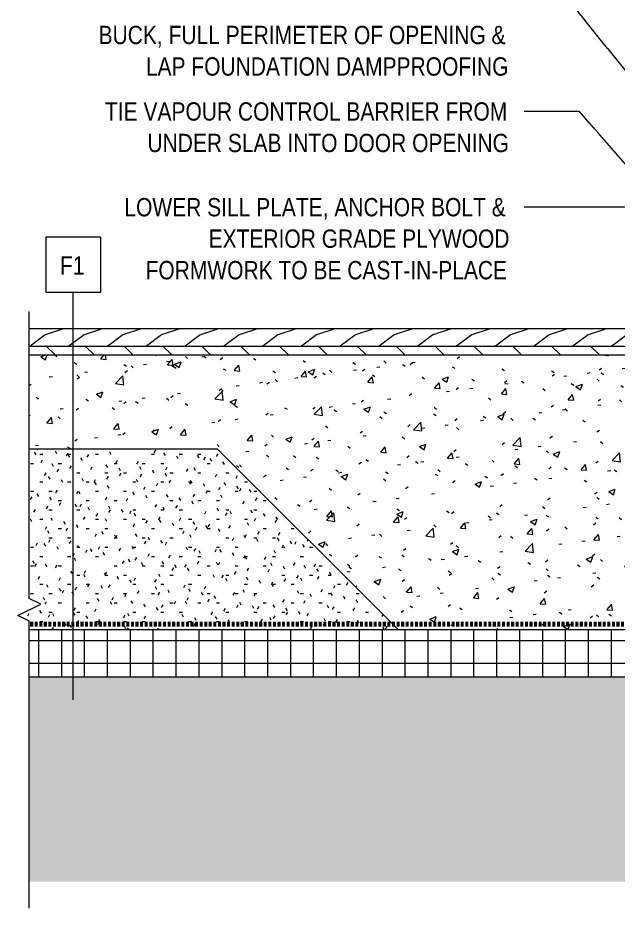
# Model space of a CAD drawing. Header units: millimetres. Extents: x 1380 to 25258, y -161 to 9352.
# Drawn here: x 23250 to 23906, y -161 to 812 of the extents above; entities that cross this region are included whole.
import ezdxf

# ---------------------------------------------------------------- set-up
doc = ezdxf.new("R2010")
doc.units = ezdxf.units.MM
doc.linetypes.add('CMHC_Membrane006', pattern=[5, 3, -2])
for name, color, linetype, lineweight in [('A-ANNO-NOTE', 7, 'Continuous', 9), ('A-DETL-GENF', 7, 'Continuous', 18), ('G-ANNO-TEXT', 7, 'Continuous', 9)]:
    doc.layers.add(name, color=color, linetype=linetype, lineweight=lineweight)
doc.layers.add('A-DETL', color=9, linetype='Continuous', lineweight=18, true_color=0x808080)
doc.styles.add('Arial Narrow_2', font='ARIALN.TTF', dxfattribs={"height": 20})

# ---------------------------------------------------------------- blocks, each defined once
blk = doc.blocks.new('CMHC-07_Insulation_ Rigid-Section - 51mm-9195265-SECTION - WINDOW AT GRADE')
at = {"layer": 'A-DETL-GENF', "true_color": 0x808080}
h = blk.add_hatch(dxfattribs=at)
h.set_pattern_fill('FP_66', color=8, style=0, pattern_type=2)
h.set_pattern_definition([(0, (-1776.836, -143.2), (0, 25), []), (90, (-1776.836, -143.2), (-25, 2e-15), [])])
h.paths.add_polyline_path([(0, -51), (1425.82, -51), (1425.82, 0), (0, 0)])
at = {"layer": 'A-DETL-GENF'}
for p, q in [((903.07, 0), (0, 0)), ((0, -51), (1425.82, -51))]:
    blk.add_line(p, q, dxfattribs=at)
blk = doc.blocks.new('CMHC-01_Break Line - Typical-9237039-SECTION - WINDOW AT GRADE')
at = {"layer": 'A-DETL-GENF'}
for p, q in [((-12.5, 0), (-6.25, 12.5)), ((-6.25, 12.5), (6.25, -12.5)), ((-325.8, 0), (-12.5, 0)), ((6.25, -12.5), (12.5, 0)), ((12.5, 0), (325.8, 0))]:
    blk.add_line(p, q, dxfattribs=at)
blk = doc.blocks.new('CMHC_Tag - Assembly _Drafting_ - Floor Tag-8645247-SECTION - WINDOW AT GRADE')
at = {"layer": 'A-ANNO-NOTE'}
for p, q in [((3, 3), (-3, 3)), ((-3, 3), (-3, -3)), ((3, -3), (3, 3)), ((-3, -3), (3, -3))]:
    blk.add_line(p, q, dxfattribs=at)

msp = doc.modelspace()

# ---------------------------------------------------------------- hatches: boundary and pattern name
at = {"layer": 'A-DETL-GENF', "true_color": 0x808080}
h = msp.add_hatch(dxfattribs=at)
h.set_pattern_fill('FP_16', color=8, style=0, pattern_type=2)
h.set_pattern_definition([(216.87, (21502.897, 42.316), (126.94885, 84.633227), [21.158, -190.424]), (206.565, (21528.286, 29.621), (-42.31628, -42.31576), [47.311, -47.311]), (198.435, (21528.286, 8.463), (-84.632315, -42.31673), [26.763, -107.053])])
h.paths.add_polyline_path([(24009.88, 453.2), (24009.88, 472.2), (23262.81, 472.2), (23262.88, 453.2), (23991.88, 453.2)])
h = msp.add_hatch(dxfattribs=at)
h.set_pattern_fill('FP_22', color=8, style=0, pattern_type=2)
h.set_pattern_definition([(135, (21485.97, 0), (-21.2132, -21.2132), [])])
h.paths.add_polyline_path([(23262.81, 443.2), (24009.88, 443.2), (24009.88, 453.2), (23262.81, 453.2)])
h = msp.add_hatch(dxfattribs=at)
h.set_pattern_fill('FP_23', color=8, style=0, pattern_type=2)
h.set_pattern_definition([(50, (21485.97, 0), (72.8738, -6.3761), [7.62, -83.82]), (355, (21485.97, 0), (-14.097, 76.4224), [6.096, -67.056]), (100.451, (21492.04, -0.53), (58.777, 70.0469), [6.476, -71.236]), (46.184, (21485.97, 20.32), (108.4314, -16.8175), [11.43, -125.73]), (96.636, (21495.01, 18.92), (94.961, 98.971), [9.714, -106.854]), (351.184, (21485.97, 20.32), (94.9623, 98.97), [9.144, -100.584]), (21, (21496.13, 15.24), (60.6457, -40.9065), [7.62, -83.82]), (326, (21496.13, 15.24), (24.7208, 73.675), [6.096, -67.056]), (71.451, (21501.184, 11.83), (85.3669, 32.7687), [6.476, -71.236]), (37.5, (21485.97, 0), (1.23552, 33.82243), [3.353, -62.89, 3.353, -64.719, -67.31]), (37.5, (21485.97, 0), (1.23552, 33.82243), [-134.315, 3.353, -63.957]), (7.5, (21485.97, 0), (26.72815, 40.07255), [3.353, -35.458, 3.353, -61.366, -25.654]), (7.5, (21485.97, 0), (26.72815, 40.07255), [-103.53, 3.353, -22.301]), (327.5, (21463.313, 0), (54.23632, -2.29212), [3.353, -22.047, 3.353, -75.895, -105.156]), (327.5, (21463.313, 0), (54.23632, -2.29212), [-104.648, 3.353, -101.803]), (317.5, (21453.153, 0), (59.2516, 10.1701), [3.353, -29.667, 3.353, -49.276, -74.676]), (317.5, (21453.153, 0), (59.2516, 10.1701), [-85.649, 3.353, -71.323])])
h.paths.add_polyline_path([(23665.88, 143.2), (24165.88, 143.2), (24165.88, 405.2), (24025.88, 405.2), (24025.88, 443.2), (23262.81, 443.2), (23262.88, 341.2), (23467.88, 341.2), (23556.58, 252.49)])
h = msp.add_hatch(dxfattribs=at)
h.set_pattern_fill('FP_21', color=8, style=0, pattern_type=2)
h.set_pattern_definition([(0, (21485.97, 0), (40.64, 10.16), [3.353, -27.127, 3.353, -27.127, -162.56]), (0, (21485.97, 0), (40.64, 10.16), [-60.96, 3.353, -57.607, 3.353, -27.127, -71.12]), (0, (21485.97, 0), (40.64, 10.16), [-152.4, 3.353, -16.967, 3.353, -47.447]), (120, (21501.21, 5.08), (-29.11882, 30.115272), [3.353, -27.127, 3.353, -27.127, -162.56]), (120, (21501.21, 5.08), (-29.11882, 30.115272), [-60.96, 3.353, -57.607, 3.353, -27.127, -71.12]), (120, (21501.21, 5.08), (-29.11882, 30.115272), [-152.4, 3.353, -16.967, 3.353, -47.447]), (240, (21506.29, 25.4), (-11.52118, -40.275272), [3.353, -27.127, 3.353, -27.127, -162.56]), (240, (21506.29, 25.4), (-11.52118, -40.275272), [-60.96, 3.353, -57.607, 3.353, -27.127, -71.12]), (240, (21506.29, 25.4), (-11.52118, -40.275272), [-152.4, 3.353, -16.967, 3.353, -47.447])])
h.paths.add_polyline_path([(23665.88, 143.2), (23467.88, 341.2), (23262.81, 341.2), (23262.88, 177.66), (23275.31, 171.45), (23250.31, 158.95), (23262.81, 152.7), (23262.88, 143.2), (23556.58, 143.2)])
h = msp.add_hatch(dxfattribs=at)
h.set_pattern_fill('FP_61', color=8, style=0, pattern_type=2)
h.set_pattern_definition([(228.013, (21508.8296, 31.75), (-253.9986795, -285.7507137), [4.272, -422.881]), (184.97, (21505.9716, 28.575), (380.99968124, 31.75195494), [7.33, -725.676]), (132.51, (21498.6696, 27.94), (317.4977945, -349.2524717), [5.169, -511.684]), (267.274, (21486.2871, 20.002), (31.7463381, 634.9997211), [6.675, -660.831]), (292.834, (21485.9696, 13.335), (-158.7523437, 380.9988858), [6.545, -647.998]), (357.274, (21488.5096, 7.302), (-634.9997211, 31.7463381), [6.675, -660.831]), (37.694, (21495.1776, 6.985), (-412.75177463, -317.49856905), [8.827, -873.914]), (72.255, (21502.1616, 12.383), (222.2537019, 698.49916687), [8.334, -825.066]), (121.43, (21504.7026, 20.32), (-254.002851, 412.7477999), [6.698, -663.069]), (175.236, (21501.2096, 26.035), (349.249477, -31.7524641), [7.646, -374.674]), (222.397, (21493.5896, 26.67), (-381.00329264, -349.2470748), [9.888, -978.96]), (138.814, (21517.7196, 19.685), (-222.249666, 190.499935), [3.375, -334.132]), (171.469, (21515.1796, 21.907), (412.7496335, -63.50173675), [6.421, -635.683]), (225, (21508.83, 22.86), (2e-15, -31.75051), [4.49, -40.411]), (203.199, (21506.6066, 26.67), (158.7494174, 63.501057), [2.418, -239.383]), (291.801, (21504.3846, 25.718), (-31.749137, 95.250237), [3.42, -167.559]), (30.964, (21505.6546, 22.542), (95.250044, 63.5005), [5.554, -179.579]), (161.565, (21510.417, 25.4), (63.500404, -31.749957), [4.016, -96.386]), (16.389, (21485.9696, 25.718), (317.5009358, 95.247271), [5.626, -556.985]), (70.346, (21491.3666, 27.305), (-127.0012924, -349.2494412), [4.72, -467.278]), (293.199, (21510.4166, 31.75), (-63.501057, 158.7494174), [4.836, -236.965]), (343.61, (21512.3226, 27.305), (-317.4992734, 95.2528124), [5.626, -556.985]), (339.444, (21485.9696, 6.032), (-158.7504487, 63.499964), [5.425, -265.847]), (294.775, (21491.0496, 4.128), (-158.7485779, 349.2503192), [4.546, -450.045]), (66.801, (21510.7346, 0), (63.501057, 158.7494174), [4.836, -236.965]), (17.354, (21512.6396, 4.445), (-412.7504846, -127.0000053), [5.322, -526.905]), (69.444, (21495.1776, 0), (-63.499964, -158.7504487), [2.713, -268.56]), (101.31, (21508.8296, 0), (-31.750371, 126.999477), [1.619, -160.275]), (165.964, (21508.513, 1.587), (95.250423, -31.750176), [6.545, -124.363]), (186.009, (21502.1616, 3.175), (317.4997948, 31.7498153), [6.066, -600.517]), (303.69, (21505.655, 19.685), (-31.749855, 63.500174), [4.579, -109.897]), (353.157, (21508.1946, 15.875), (539.7497593, -63.50208905), [7.994, -791.45]), (60.945, (21516.1316, 14.922), (-127.00163, -222.2489477), [3.269, -323.617]), (90, (21517.72, 17.78), (-31.75, 31.75), [1.905, -29.845]), (120.256, (21501.5266, 4.128), (126.9984204, -222.2503444), [4.411, -436.674]), (48.013, (21499.3046, 7.938), (253.9986795, 285.7507137), [8.543, -418.61]), (0, (21505.02, 14.288), (31.75, 31.75), [8.255, -23.495]), (325.305, (21513.2746, 14.288), (-317.5006724, 222.2491461), [5.02, -496.991]), (254.055, (21517.4026, 11.43), (-31.74933, -127.0002254), [4.623, -226.521]), (207.646, (21516.1316, 6.985), (-603.2499157, -317.4999561), [7.527, -745.156]), (175.426, (21509.4646, 3.493), (-412.74954423, 31.7504895), [7.963, -788.323])])
h.paths.add_polyline_path([(23262.81, -131.8), (24688.63, -131.8), (24688.63, 50.7), (24676.13, 56.95), (24701.13, 69.45), (24688.63, 75.7), (24688.63, 92.2), (23262.81, 92.2)])

# ---------------------------------------------------------------- linework, layer by layer
at = {"layer": 'A-ANNO-NOTE'}
msp.add_line((23310.8, 66.93), (23310.8, 511.99), dxfattribs=at)
at = {"layer": 'A-DETL', "color": 7}
for p, q in [((24009.88, 472.2), (23262.81, 472.2)), ((23262.81, 453.2), (24009.88, 453.2)), ((24025.88, 443.2), (23262.81, 443.2)), ((23262.81, 341.2), (23467.88, 341.2)), ((23467.88, 341.2), (23665.88, 143.2))]:
    msp.add_line(p, q, dxfattribs=at)
at = {"layer": 'A-DETL', "color": 96, "linetype": 'CMHC_Membrane006', "lineweight": 70, "true_color": 0x008000}
msp.add_line((24171.88, 149.7), (23262.81, 149.7), dxfattribs=at)

# ---------------------------------------------------------------- block references
at = {"layer": 'A-DETL-GENF', "rotation": 89.9999999999997}
msp.add_blockref('CMHC-01_Break Line - Typical-9237039-SECTION - WINDOW AT GRADE', (23262.81, 165.2), dxfattribs=at)
at = {"layer": 'A-DETL-GENF'}
msp.add_blockref('CMHC-07_Insulation_ Rigid-Section - 51mm-9195265-SECTION - WINDOW AT GRADE', (23262.81, 143.2), dxfattribs=at)

# ---------------------------------------------------------------- texts
at = {"layer": 'A-ANNO-NOTE', "insert": (23296.41, 551.39), "char_height": 20, "width": 33.6709, "attachment_point": 1, "style": 'Arial Narrow_2', "bg_fill": 3, "box_fill_scale": 1.25, "bg_fill_color": 256, "bg_fill_true_color": 13158600, "bg_fill_transparency": 0}
msp.add_mtext('F1', dxfattribs=at)
at = {"layer": 'G-ANNO-TEXT', "char_height": 20, "attachment_point": 1, "style": 'Arial Narrow_2', "bg_fill": 3, "box_fill_scale": 1.25, "bg_fill_color": 256, "bg_fill_true_color": 13158600, "bg_fill_transparency": 0}
for s, insert, width in [('BUCK, FULL PERIMETER OF OPENING & ', (23338.46, 802.96), 550.7593), ('TIE VAPOUR CONTROL BARRIER FROM ', (23345.46, 719.46), 541.9407)]:
    msp.add_mtext(s, dxfattribs=dict(at, insert=insert, width=width))
at = {"layer": 'G-ANNO-TEXT', "color": 1, "true_color": 0xff0000, "insert": (23366.6, 614.94), "char_height": 20, "width": 517.0884, "attachment_point": 1, "style": 'Arial Narrow_2', "bg_fill": 3, "box_fill_scale": 1.25, "bg_fill_color": 256, "bg_fill_true_color": 13158600, "bg_fill_transparency": 0}
msp.add_mtext('LOWER SILL PLATE, ANCHOR BOLT & ', dxfattribs=at)

# ---------------------------------------------------------------- next in the draw order: linework, layer by layer
at = {"layer": 'G-ANNO-TEXT'}
msp.add_line((23863.48, 709.46), (23802.9, 709.46), dxfattribs=at)
at = {"layer": 'G-ANNO-TEXT', "color": 1, "true_color": 0xff0000}
msp.add_line((23922.58, 604.94), (23802.9, 604.94), dxfattribs=at)

# ---------------------------------------------------------------- next in the draw order: block references
at = {"layer": 'A-ANNO-NOTE', "xscale": 10, "yscale": 10, "zscale": 10}
msp.add_blockref('CMHC_Tag - Assembly _Drafting_ - Floor Tag-8645247-SECTION - WINDOW AT GRADE', (23310.8, 541.99), dxfattribs=at)

# ---------------------------------------------------------------- next in the draw order: texts
at = {"layer": 'G-ANNO-TEXT', "char_height": 20, "attachment_point": 1, "style": 'Arial Narrow_2', "bg_fill": 3, "box_fill_scale": 1.25, "bg_fill_color": 256, "bg_fill_true_color": 13158600, "bg_fill_transparency": 0}
for s, insert, width in [('LAP FOUNDATION DAMPPROOFING', (23390.06, 768.57), 488.2277), ('UNDER SLAB INTO DOOR OPENING', (23391.77, 685.06), 485.8226)]:
    msp.add_mtext(s, dxfattribs=dict(at, insert=insert, width=width))
at = {"layer": 'G-ANNO-TEXT', "color": 1, "true_color": 0xff0000, "insert": (23458.54, 580.55), "char_height": 20, "width": 405.6539, "attachment_point": 1, "style": 'Arial Narrow_2', "bg_fill": 3, "box_fill_scale": 1.25, "bg_fill_color": 256, "bg_fill_true_color": 13158600, "bg_fill_transparency": 0}
msp.add_mtext('EXTERIOR GRADE PLYWOOD ', dxfattribs=at)

# ---------------------------------------------------------------- next in the draw order: texts
at = {"layer": 'G-ANNO-TEXT', "color": 1, "true_color": 0xff0000, "insert": (23389.75, 546.15), "char_height": 20, "width": 489.0294, "attachment_point": 1, "style": 'Arial Narrow_2', "bg_fill": 3, "box_fill_scale": 1.25, "bg_fill_color": 256, "bg_fill_true_color": 13158600, "bg_fill_transparency": 0}
msp.add_mtext('FORMWORK TO BE CAST-IN-PLACE', dxfattribs=at)

# ---------------------------------------------------------------- next in the draw order: linework, layer by layer
at = {"layer": 'G-ANNO-TEXT'}
for p, q in [((24146.04, 465.43), (23854.56, 827.36)), ((24088.04, 450.91), (23863.48, 709.46))]:
    msp.add_line(p, q, dxfattribs=at)

doc.saveas('drawing.dxf')
